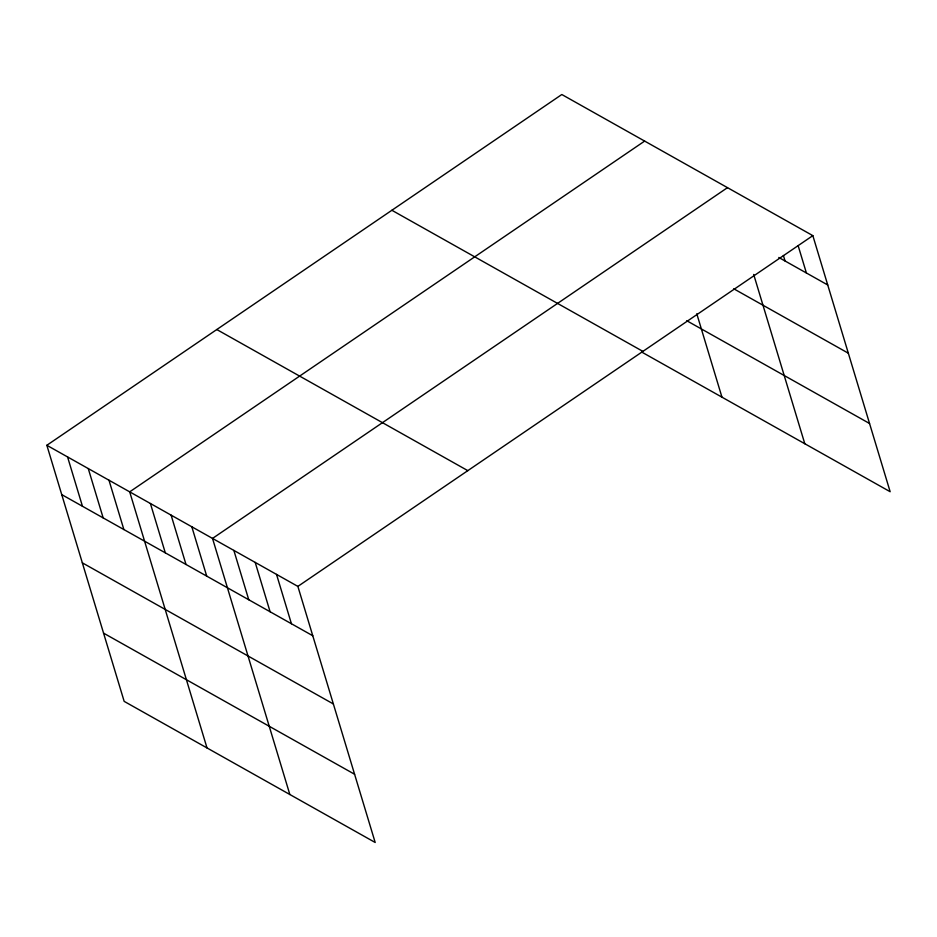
<?xml version="1.0" encoding="UTF-8"?>
<svg xmlns="http://www.w3.org/2000/svg" width="937" height="937" viewBox="0 0 937 937"><rect width="100%" height="100%" fill="white"/><g stroke="black" fill="none" stroke-linecap="round" stroke-linejoin="round"><path stroke-width="1.41" d="M46.85 445.286L297.872 586.398L375.187 842.48L124.164 701.368L46.85 445.286L561.813 94.52L812.836 235.632L890.15 491.714L641.564 351.972M644.644 141.089L129.693 491.855L207.007 747.937M727.487 187.658L212.523 538.424L289.838 794.506M297.872 586.398L812.836 235.632M778.788 257.464L827.734 284.977M733.741 288.783L848.325 353.202M686.751 320.723L869.548 423.489M391.877 210.275L642.899 351.387M216.787 329.531L467.809 470.643M61.748 494.619L312.771 635.743M82.351 562.844L333.373 703.968M103.562 633.143L354.596 774.255M798.113 245.576L806.394 272.983M783.402 255.508L785.054 260.99M753.688 274.459L804.801 443.74M696.788 313.79L721.958 397.171M276.532 574.404L291.43 623.749M255.204 562.411L270.102 611.756M233.863 550.417L248.762 599.762M191.816 526.781L206.714 576.114M171.108 515.139L186.006 564.472M150.4 503.497L165.299 552.83M108.973 480.212L123.871 529.546M88.265 468.57L103.164 517.903M67.558 456.928L82.456 506.261"/></g></svg>
